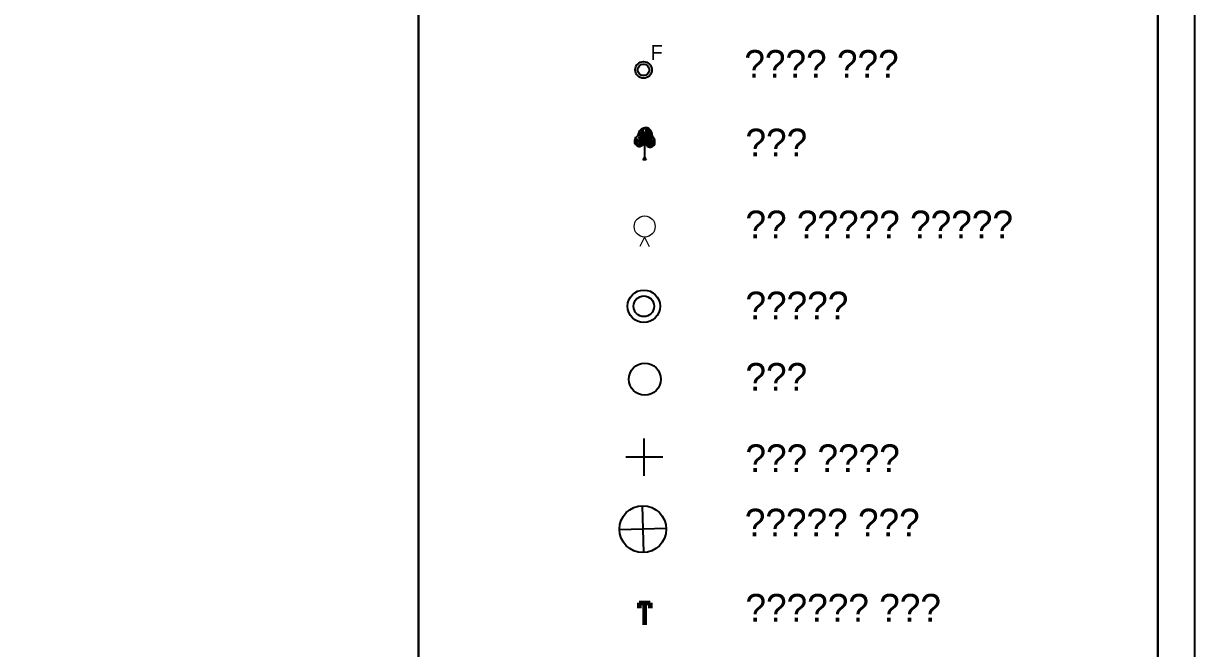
# Model space of a CAD drawing. Header units: millimetres. Extents: x -7 to 1317, y -1062 to 683.
# Drawn here: x 855.7 to 1064, y 354.3 to 465.4 of the extents above; entities that cross this region are included whole.
import ezdxf

# ---------------------------------------------------------------- set-up
doc = ezdxf.new("R2010")
doc.units = ezdxf.units.MM
for name, color, linetype in [('Image', 7, 'Continuous'), ('Legend', 250, 'Continuous'), ('Sym_F', 250, 'Continuous'), ('Sym_Shivchinh', 250, 'Continuous'), ('Sym_STONE', 250, 'Continuous'), ('Sym_Traverse_Stone', 5, 'Continuous'), ('Sym_Tree', 92, 'Continuous')]:
    doc.layers.add(name, color=color, linetype=linetype)
doc.styles.get("Standard").update_dxf_attribs({"font": 'Sakal Marathi_N_Ship.TTF'})
picture_1 = doc.add_image_def('image1.jpg', size_in_pixel=(14583, 10631))

# ---------------------------------------------------------------- blocks, each defined once
blk = doc.blocks.new('F')
at = {"layer": 'Sym_F'}
h = blk.add_hatch(color=256, dxfattribs=at)
h.paths.add_polyline_path([(-1, 0, 1), (1, 0, 1)])
h.paths.add_polyline_path([(0.69, 0, -1), (-0.69, 0, -1)], flags=16)
for radius in [1, 0.688]:
    blk.add_circle((0, 0), radius, dxfattribs=at)
at = {"layer": 'Sym_F', "linetype": 'Continuous'}
blk.add_text('F', height=1.8, dxfattribs=at).set_placement((0.85, 1.21, 1058.35))
blk = doc.blocks.new('Tree')
at = {"layer": 'Sym_Tree'}
for p, q in [((0.1, 3), (0, 2.99)), ((-0.16, 0), (0.13, 0))]:
    blk.add_line(p, q, dxfattribs=at)
at = {"layer": 'Sym_Tree', "color": 82, "const_width": 0.8}
for points in [[(-0.14, 1.47), (-0.1, 2.62)], [(-0.1, 1.46), (-0.06, 2.62)], [(0.05, 1.63), (0.1, 2.79)], [(0.2, 1.44), (0.24, 2.6)], [(-0.43, 1.74), (-0.28, 1.52)], [(-0.2, 1.68), (-0.05, 1.47)], [(0.6, 1.63), (0.38, 1.49)], [(0.44, 1.73), (0.59, 1.51)]]:
    blk.add_lwpolyline(points, dxfattribs=at)
at = {"layer": 'Sym_Tree', "color": 34}
blk.add_lwpolyline([(0, 0, 0.48, 0.16, 0), (0, 0.29, 0.16, 0.16, 0), (0, 1.48, 0.16, 0.16, 0)], format="xyseb", dxfattribs=at)
at = {"layer": 'Sym_Tree', "color": 82}
blk.add_open_spline([(-0.1, 1.43), (-0.17, 1.36), (-0.27, 1.24), (-0.46, 1.2), (-0.64, 1.21), (-0.79, 1.36), (-0.99, 1.53), (-0.9, 1.8), (-0.9, 2.07), (-0.59, 2.22), (-0.58, 2.58), (-0.35, 2.82), (-0.17, 2.98), (-0.04, 2.99), (0, 2.99)], degree=3, knots=[0, 0, 0, 0, 0.357151, 0.545743, 0.741494, 0.970117, 1.319935, 1.641608, 1.935314, 2.250626, 2.755061, 3.137005, 3.457298, 3.618487, 3.618487, 3.618487, 3.618487], dxfattribs=at)
blk.add_spline([(0.1, 1.43), (0.3, 1.22), (0.44, 1.16), (0.59, 1.16), (0.75, 1.25), (0.95, 1.45), (0.96, 1.7), (0.93, 1.94), (0.77, 2.13), (0.68, 2.52), (0.52, 2.78), (0.33, 2.96), (0.1, 3)], degree=3, dxfattribs=at)
for points in [[(-0.63, 2.17), (-0.63, 2.23), (-0.74, 2.08)], [(-0.74, 2.14), (-0.74, 2.13), (-0.69, 2.19), (-0.63, 2.23)], [(-0.69, 2.19), (-0.63, 2.23), (-0.74, 2.08), (-0.74, 2.13)], [(-0.74, 2.08), (-0.74, 2.13), (-0.71, 2.1), (-0.63, 2.23)], [(-0.71, 2.1), (-0.63, 2.23), (-0.63, 2.17), (-0.58, 2.16)], [(-0.69, 2.19), (-0.63, 2.23), (-0.58, 2.36), (-0.6, 2.36)], [(-0.63, 2.27), (-0.63, 2.27), (-0.69, 2.19), (-0.63, 2.23)], [(-0.49, 2.45), (-0.58, 2.36), (-0.55, 2.17), (-0.63, 2.17)], [(-0.63, 2.17), (-0.63, 2.17), (-0.63, 2.17), (-0.63, 2.23)], [(-0.63, 2.14), (-0.63, 2.17), (-0.62, 2.21), (-0.63, 2.23)], [(-0.62, 2.27), (-0.62, 2.21), (-0.54, 2.47), (-0.54, 2.5)], [(-0.58, 2.36), (-0.6, 2.36), (-0.61, 2.32), (-0.62, 2.3)], [(-0.62, 2.24), (-0.62, 2.21), (-0.58, 2.36), (-0.56, 2.28)], [(-0.61, 2.32), (-0.58, 2.36), (-0.62, 2.27), (-0.62, 2.21)], [(-0.61, 2.32), (-0.62, 2.3), (-0.62, 2.24), (-0.62, 2.21)], [(-0.58, 2.36), (-0.56, 2.28), (-0.61, 2.32), (-0.58, 2.36)], [(-0.57, 2.44), (-0.6, 2.36), (-0.49, 2.59), (-0.5, 2.59)], [(-0.55, 2.54), (-0.57, 2.47), (-0.57, 2.44), (-0.6, 2.36)], [(-0.55, 2.48), (-0.55, 2.5), (-0.6, 2.36), (-0.59, 2.36)], [(-0.57, 2.4), (-0.6, 2.36), (-0.57, 2.47), (-0.54, 2.47)], [(-0.58, 2.39), (-0.57, 2.43), (-0.57, 2.4), (-0.6, 2.36)], [(-0.6, 2.36), (-0.59, 2.36), (-0.57, 2.39), (-0.57, 2.4)], [(-0.45, 2.73), (-0.52, 2.6), (-0.55, 2.48), (-0.58, 2.36)], [(-0.39, 2.55), (-0.5, 2.59), (-0.49, 2.45), (-0.58, 2.36)], [(-0.55, 2.48), (-0.58, 2.36), (-0.42, 2.42), (-0.39, 2.55)], [(-0.56, 2.46), (-0.55, 2.54), (-0.58, 2.39), (-0.57, 2.43)], [(-0.57, 2.47), (-0.54, 2.47), (-0.55, 2.54), (-0.57, 2.47)], [(-0.57, 2.39), (-0.57, 2.4), (-0.57, 2.43), (-0.55, 2.5)], [(-0.55, 2.54), (-0.52, 2.6), (-0.56, 2.46), (-0.55, 2.54)], [(-0.39, 2.55), (-0.46, 2.69), (-0.52, 2.6), (-0.55, 2.5)], [(-0.52, 2.6), (-0.55, 2.5), (-0.49, 2.45), (-0.39, 2.55)], [(-0.55, 2.5), (-0.53, 2.57), (-0.52, 2.6), (-0.53, 2.57)], [(-0.52, 2.6), (-0.53, 2.57), (-0.55, 2.54), (-0.52, 2.6)], [(-0.55, 2.54), (-0.55, 2.54), (-0.55, 2.5), (-0.53, 2.57)], [(-0.54, 2.47), (-0.54, 2.5), (-0.55, 2.48), (-0.55, 2.5)], [(-0.55, 2.17), (-0.32, 2.2), (-0.49, 2.45), (-0.38, 2.29)], [(-0.49, 2.45), (-0.38, 2.29), (-0.32, 2.2), (-0.55, 2.17)], [(-0.29, 2.35), (-0.32, 2.2), (-0.55, 2.17), (-0.32, 2.2)], [(0, 2.99), (-0.31, 2.84), (-0.45, 2.73), (-0.52, 2.6)], [(-0.49, 2.59), (-0.5, 2.59), (-0.38, 2.77), (-0.31, 2.84)], [(-0.49, 2.45), (-0.39, 2.55), (-0.39, 2.55), (-0.5, 2.59)], [(-0.26, 2.44), (-0.1, 2.44), (-0.29, 2.35), (-0.49, 2.45)], [(-0.29, 2.35), (-0.49, 2.45), (-0.29, 2.35), (-0.32, 2.2)], [(-0.42, 2.42), (-0.39, 2.55), (-0.39, 2.55), (-0.46, 2.69)], [(-0.38, 2.77), (-0.31, 2.84), (-0.45, 2.73), (-0.38, 2.77)], [(-0.39, 2.55), (-0.45, 2.66), (-0.41, 2.72), (-0.26, 2.81)], [(-0.45, 2.73), (-0.38, 2.77), (-0.4, 2.72), (-0.42, 2.74)], [(-0.4, 2.72), (-0.42, 2.74), (-0.45, 2.68), (-0.45, 2.66)], [(-0.45, 2.68), (-0.45, 2.66), (-0.43, 2.7), (-0.4, 2.72)], [(-0.41, 2.69), (-0.44, 2.68), (-0.45, 2.66), (-0.41, 2.69)], [(-0.45, 2.66), (-0.41, 2.69), (-0.07, 2.53), (0.05, 2.48)], [(-0.41, 2.69), (-0.41, 2.71), (-0.41, 2.69), (-0.44, 2.68)], [(-0.43, 2.7), (-0.4, 2.72), (0, 2.99), (-0.09, 2.98)], [(-0.43, 2.16), (-0.22, 2.16), (0.02, 2.32), (0.07, 2.48)], [(-0.41, 2.65), (-0.25, 2.61), (-0.26, 2.81), (0.06, 2.94)], [(-0.41, 2.72), (-0.26, 2.81), (-0.25, 2.61), (-0.41, 2.69)], [(-0.3, 2.8), (-0.26, 2.81), (-0.41, 2.69), (-0.41, 2.71)], [(-0.25, 2.61), (-0.41, 2.69), (-0.41, 2.65), (-0.25, 2.61)], [(-0.28, 2.82), (-0.37, 2.77), (-0.4, 2.72), (-0.28, 2.82)], [(-0.27, 2.82), (-0.37, 2.77), (-0.39, 2.71), (-0.37, 2.69)], [(-0.39, 2.71), (-0.37, 2.69), (-0.3, 2.8), (-0.26, 2.81)], [(-0.26, 2.81), (0.06, 2.94), (-0.27, 2.82), (-0.37, 2.77)], [(-0.31, 2.84), (-0.18, 2.9), (-0.28, 2.82), (-0.37, 2.77)], [(-0.18, 2.9), (-0.17, 2.95), (-0.25, 2.9), (-0.31, 2.84)], [(-0.25, 2.9), (-0.31, 2.84), (-0.18, 2.9), (-0.24, 2.9)], [(-0.18, 2.9), (-0.24, 2.9), (-0.31, 2.84), (-0.18, 2.9)], [(-0.26, 2.44), (-0.29, 2.35), (-0.29, 2.35), (-0.26, 2.44)], [(0.2, 2.99), (-0.06, 2.82), (-0.26, 2.82), (0, 2.99)], [(-0.26, 2.82), (0, 2.99), (0.09, 2.99), (0.04, 2.93)], [(-0.07, 2.53), (0.05, 2.48), (-0.26, 2.44), (-0.1, 2.44)], [(0, 2.99), (-0.09, 2.98), (-0.17, 2.95), (-0.25, 2.9)], [(-0.17, 2.95), (-0.25, 2.9), (-0.12, 2.96), (-0.09, 2.98)], [(-0.1, 2.97), (-0.12, 2.96), (-0.25, 2.9), (-0.18, 2.9)], [(-0.1, 2.97), (-0.18, 2.9), (-0.18, 2.93), (-0.25, 2.9)], [(-0.18, 2.93), (-0.25, 2.9), (-0.18, 2.9), (-0.17, 2.95)], [(0.28, 2.6), (-0.05, 2.61), (-0.19, 2.55), (-0.24, 2.66)], [(-0.09, 2.35), (-0.06, 2.44), (0.27, 1.83), (-0.21, 1.81)], [(-0.2, 2.72), (-0.08, 2.82), (0.2, 2.99), (0.28, 2.6)], [(-0.06, 2.79), (-0.06, 2.82), (-0.2, 2.72), (-0.08, 2.82)], [(-0.12, 2.96), (-0.09, 2.98), (-0.18, 2.95), (-0.09, 2.98)], [(-0.18, 2.95), (-0.09, 2.98), (-0.1, 2.97), (-0.12, 2.96)], [(-0.13, 2.95), (-0.13, 2.95), (-0.1, 2.97), (-0.18, 2.9)], [(-0.13, 2.96), (-0.13, 2.96), (-0.18, 2.95), (-0.18, 2.9)], [(-0.18, 2.95), (-0.18, 2.9), (-0.13, 2.96), (-0.14, 2.95)], [(-0.13, 2.96), (-0.14, 2.95), (-0.13, 2.95)], [(0.28, 2.6), (-0.05, 2.61), (-0.06, 2.44), (-0.09, 2.35)], [(0, 2.99), (0.1, 3), (0.2, 2.99), (-0.06, 2.82)], [(0.2, 2.99), (0.28, 2.6), (-0.05, 2.61), (-0.06, 2.81)], [(0.37, 2.93), (0.29, 2.97), (-0.06, 2.81), (-0.06, 2.8)], [(-0.06, 2.81), (-0.06, 2.8), (-0.06, 2.82)], [(-0.06, 2.82), (-0.06, 2.82), (-0.06, 2.79), (-0.06, 2.82)], [(-0.05, 2.61), (-0.06, 2.81), (0.28, 2.6), (-0.05, 2.61)], [(0.22, 2.32), (0.27, 2.48), (0.28, 2.6), (-0.05, 2.61)], [(0.09, 2.99), (0.04, 2.93), (-0.03, 2.91), (0.02, 2.96)], [(-0.03, 2.91), (-0.02, 2.94), (0.02, 2.96), (0, 2.99)], [(-0.03, 2.91), (0.02, 2.96), (0.04, 2.93), (-0.03, 2.91)], [(0.04, 2.93), (-0.03, 2.91), (-0.02, 2.94), (0.02, 2.96)], [(0.41, 2.32), (0.39, 2.41), (-0.01, 1.85), (0.46, 1.77)], [(0.02, 2.96), (0, 2.99), (0.09, 2.99), (0.02, 2.96)], [(0.09, 2.99), (0.02, 2.96), (0.1, 3), (0.2, 2.99)], [(0.1, 2.32), (0.07, 2.49), (0.08, 2.61), (0.41, 2.58)], [(0.52, 2.11), (0.31, 2.14), (0.1, 2.32), (0.07, 2.49)], [(0.57, 2.67), (0.46, 2.79), (0.2, 2.99), (0.08, 2.61)], [(0.2, 2.99), (0.08, 2.61), (0.41, 2.58), (0.45, 2.78)], [(0.41, 2.58), (0.45, 2.78), (0.08, 2.61), (0.41, 2.58)], [(0.08, 2.61), (0.41, 2.58), (0.39, 2.41), (0.41, 2.32)], [(0.08, 2.61), (0.41, 2.58), (0.54, 2.5), (0.6, 2.6)], [(0.12, 2.95), (0.09, 2.97), (0.17, 2.93), (0.09, 2.97)], [(0.17, 2.93), (0.09, 2.97), (0.1, 2.96), (0.12, 2.95)], [(0.6, 2.6), (0.57, 2.64), (0.21, 2.53), (0.09, 2.49)], [(0.21, 2.53), (0.09, 2.49), (0.39, 2.41), (0.23, 2.43)], [(0.1, 3), (0.2, 2.99), (0.32, 2.95), (0.29, 2.97)], [(0.12, 2.95), (0.14, 2.94), (0.13, 2.94)], [(0.56, 2.6), (0.41, 2.58), (0.45, 2.78), (0.14, 2.95)], [(0.45, 2.78), (0.14, 2.95), (0.45, 2.78), (0.54, 2.73)], [(0.2, 2.99), (0.5, 2.8), (0.62, 2.67), (0.67, 2.54)], [(0.6, 2.65), (0.57, 2.67), (0.2, 2.99), (0.29, 2.97)], [(0.2, 2.99), (0.29, 2.97), (0.37, 2.93), (0.44, 2.87)], [(0.39, 2.41), (0.23, 2.43), (0.41, 2.32), (0.62, 2.39)], [(0.37, 2.93), (0.44, 2.87), (0.32, 2.95), (0.29, 2.97)], [(0.3, 2.96), (0.32, 2.95), (0.44, 2.87), (0.38, 2.88)], [(0.33, 2.94), (0.33, 2.94), (0.3, 2.96), (0.38, 2.88)], [(0.3, 2.96), (0.38, 2.88), (0.37, 2.91), (0.44, 2.87)], [(0.44, 2.87), (0.38, 2.88), (0.33, 2.94), (0.33, 2.95)], [(0.33, 2.94), (0.33, 2.95), (0.37, 2.93), (0.38, 2.88)], [(0.37, 2.93), (0.38, 2.88), (0.33, 2.95), (0.34, 2.94)], [(0.37, 2.91), (0.44, 2.87), (0.38, 2.88), (0.37, 2.93)], [(0.38, 2.88), (0.37, 2.93), (0.44, 2.87), (0.5, 2.8)], [(0.44, 2.87), (0.5, 2.8), (0.38, 2.88), (0.43, 2.87)], [(0.38, 2.88), (0.43, 2.87), (0.5, 2.8), (0.38, 2.88)], [(0.5, 2.8), (0.38, 2.88), (0.46, 2.79), (0.54, 2.73)], [(0.39, 2.41), (0.41, 2.32), (0.41, 2.32), (0.39, 2.41)], [(0.58, 2.67), (0.45, 2.78), (0.41, 2.58), (0.57, 2.64)], [(0.41, 2.58), (0.57, 2.64), (0.56, 2.6), (0.41, 2.58)], [(0.41, 2.32), (0.62, 2.39), (0.41, 2.32), (0.42, 2.16)], [(0.41, 2.32), (0.42, 2.16), (0.65, 2.11), (0.42, 2.16)], [(0.65, 2.11), (0.42, 2.16), (0.62, 2.39), (0.49, 2.25)], [(0.62, 2.39), (0.49, 2.25), (0.42, 2.16), (0.65, 2.11)], [(0.54, 2.5), (0.6, 2.6), (0.58, 2.67), (0.45, 2.78)], [(0.45, 2.78), (0.54, 2.73), (0.55, 2.66), (0.53, 2.65)], [(0.55, 2.66), (0.53, 2.65), (0.47, 2.76), (0.45, 2.78)], [(0.47, 2.76), (0.45, 2.78), (0.57, 2.64), (0.58, 2.66)], [(0.46, 2.79), (0.54, 2.73), (0.57, 2.67), (0.46, 2.79)], [(0.47, 2.54), (0.48, 2.5), (0.49, 2.47), (0.47, 2.54)], [(0.64, 2.53), (0.65, 2.53), (0.55, 2.72), (0.5, 2.8)], [(0.55, 2.72), (0.5, 2.8), (0.62, 2.67), (0.55, 2.72)], [(0.55, 2.37), (0.54, 2.5), (0.54, 2.5), (0.62, 2.64)], [(0.54, 2.5), (0.62, 2.64), (0.67, 2.54), (0.68, 2.43)], [(0.67, 2.54), (0.68, 2.43), (0.62, 2.39), (0.54, 2.5)], [(0.62, 2.39), (0.54, 2.5), (0.54, 2.5), (0.65, 2.53)], [(0.54, 2.5), (0.65, 2.53), (0.62, 2.39), (0.7, 2.29)], [(0.69, 2.41), (0.7, 2.29), (0.55, 2.37), (0.54, 2.5)], [(0.62, 2.67), (0.55, 2.72), (0.57, 2.67), (0.59, 2.69)], [(0.57, 2.67), (0.59, 2.69), (0.61, 2.62), (0.6, 2.6)], [(0.61, 2.62), (0.6, 2.6), (0.6, 2.65), (0.57, 2.67)], [(0.57, 2.64), (0.58, 2.66), (0.57, 2.64), (0.6, 2.62)], [(0.57, 2.64), (0.6, 2.62), (0.6, 2.6), (0.57, 2.64)], [(0.62, 2.67), (0.67, 2.54), (0.69, 2.41), (0.7, 2.29)], [(0.62, 2.39), (0.7, 2.29), (0.65, 2.11), (0.72, 2.09)], [(0.7, 2.37), (0.72, 2.29), (0.64, 2.53), (0.65, 2.53)], [(0.68, 2.43), (0.68, 2.5), (0.67, 2.54), (0.68, 2.5)], [(0.69, 2.47), (0.67, 2.54), (0.69, 2.4), (0.69, 2.47)], [(0.73, 2.19), (0.72, 2.14), (0.68, 2.41), (0.67, 2.43)], [(0.68, 2.41), (0.67, 2.43), (0.69, 2.41), (0.68, 2.43)], [(0.73, 2.17), (0.72, 2.14), (0.7, 2.29), (0.67, 2.21)], [(0.7, 2.29), (0.67, 2.21), (0.72, 2.25), (0.7, 2.29)], [(0.69, 2.47), (0.69, 2.47), (0.68, 2.43), (0.68, 2.5)], [(0.7, 2.4), (0.68, 2.41), (0.69, 2.47), (0.7, 2.4)], [(0.69, 2.41), (0.68, 2.43), (0.72, 2.29), (0.7, 2.29)], [(0.7, 2.32), (0.7, 2.33), (0.69, 2.36), (0.68, 2.43)], [(0.7, 2.33), (0.72, 2.29), (0.7, 2.4), (0.68, 2.41)], [(0.69, 2.4), (0.69, 2.47), (0.7, 2.32), (0.69, 2.36)], [(0.69, 2.47), (0.7, 2.4), (0.7, 2.37), (0.72, 2.29)], [(0.7, 2.32), (0.69, 2.36), (0.7, 2.33), (0.72, 2.29)], [(0.72, 2.29), (0.7, 2.29), (0.7, 2.32), (0.7, 2.33)], [(0.79, 2.11), (0.73, 2.15), (0.7, 2.29), (0.72, 2.29)], [(0.7, 2.29), (0.72, 2.29), (0.72, 2.25), (0.73, 2.22)], [(0.72, 2.25), (0.7, 2.29), (0.73, 2.19), (0.72, 2.14)], [(0.72, 2.25), (0.73, 2.22), (0.73, 2.17), (0.72, 2.14)], [(-0.83, 1.97), (-0.9, 1.88), (-0.95, 1.62), (-0.58, 1.59)], [(-0.92, 1.7), (-0.95, 1.62), (-0.9, 1.88), (-0.93, 1.7)], [(-0.92, 1.7), (-0.92, 1.7), (-0.92, 1.7), (-0.95, 1.62)], [(-0.95, 1.62), (-0.58, 1.59), (-0.59, 1.22), (-0.67, 1.26)], [(-0.89, 1.45), (-0.93, 1.53), (-0.95, 1.62), (-0.66, 1.29)], [(-0.95, 1.62), (-0.66, 1.29), (-0.67, 1.27), (-0.76, 1.35)], [(-0.73, 1.36), (-0.76, 1.35), (-0.95, 1.62), (-0.73, 1.36)], [(-0.95, 1.62), (-0.73, 1.36), (-0.73, 1.36), (-0.93, 1.53)], [(-0.87, 1.44), (-0.93, 1.53), (-0.93, 1.53), (-0.95, 1.62)], [(-0.93, 1.53), (-0.95, 1.62), (-0.93, 1.54), (-0.91, 1.51)], [(-0.93, 1.54), (-0.91, 1.51), (-0.9, 1.88), (-0.87, 1.85)], [(-0.9, 1.88), (-0.93, 1.7), (-0.87, 1.85), (-0.87, 1.86)], [(-0.59, 1.22), (-0.67, 1.26), (-0.89, 1.45), (-0.93, 1.53)], [(-0.73, 1.36), (-0.93, 1.53), (-0.87, 1.44), (-0.93, 1.53)], [(-0.9, 1.88), (-0.87, 1.85), (-0.92, 1.7)], [(-0.85, 2.05), (-0.88, 1.99), (-0.89, 1.93), (-0.9, 1.88)], [(-0.77, 2.05), (-0.76, 1.78), (-0.9, 1.89), (-0.76, 1.78)], [(-0.89, 1.93), (-0.9, 1.88), (-0.82, 1.85), (-0.74, 2.01)], [(-0.9, 1.89), (-0.76, 1.78), (-0.69, 1.97), (-0.74, 2.01)], [(-0.85, 1.96), (-0.85, 1.96), (-0.83, 1.97), (-0.9, 1.88)], [(-0.85, 1.96), (-0.89, 1.94), (-0.86, 1.95), (-0.87, 2)], [(-0.86, 1.95), (-0.87, 2), (-0.88, 1.94), (-0.89, 1.94)], [(-0.88, 1.94), (-0.89, 1.94), (-0.89, 1.93), (-0.85, 1.97)], [(-0.89, 1.93), (-0.85, 1.97), (-0.85, 1.97)], [(-0.88, 1.91), (-0.88, 1.91), (-0.85, 1.96), (-0.89, 1.94)], [(-0.74, 2.08), (-0.77, 2.08), (-0.85, 2.05), (-0.88, 1.99)], [(-0.78, 2.04), (-0.82, 2.04), (-0.87, 2), (-0.88, 1.91)], [(-0.87, 2), (-0.88, 1.91), (-0.84, 1.97), (-0.83, 2.02)], [(-0.84, 1.94), (-0.84, 1.97), (-0.88, 1.91)], [(-0.83, 2.02), (-0.82, 2.04), (-0.87, 2), (-0.85, 2.05)], [(-0.87, 2), (-0.85, 2.05), (-0.84, 1.94), (-0.84, 1.97)], [(-0.86, 1.89), (-0.69, 1.93), (-0.85, 1.91), (-0.87, 1.85)], [(-0.85, 1.91), (-0.87, 1.85), (-0.85, 1.77), (-0.82, 1.83)], [(-0.85, 1.84), (-0.84, 1.87), (-0.87, 1.44), (-0.81, 1.4)], [(-0.87, 1.85), (-0.87, 1.86), (-0.58, 1.59), (-0.65, 1.65)], [(-0.87, 1.44), (-0.81, 1.4), (-0.67, 1.26), (-0.76, 1.34)], [(-0.82, 1.83), (-0.81, 1.8), (-0.86, 1.89), (-0.69, 1.93)], [(-0.8, 2.04), (-0.55, 2.12), (-0.85, 2.05), (-0.82, 2.08)], [(-0.85, 2.05), (-0.82, 2.08), (-0.8, 2.1), (-0.77, 2.12)], [(-0.85, 1.97), (-0.85, 1.97), (-0.85, 1.96)], [(-0.85, 1.77), (-0.82, 1.83), (-0.85, 1.84), (-0.84, 1.87)], [(-0.78, 2.02), (-0.84, 1.97), (-0.75, 2.03), (-0.77, 2.05)], [(-0.84, 1.97), (-0.83, 2.02), (-0.78, 2.04)], [(-0.82, 1.85), (-0.74, 2.01), (-0.78, 2.02), (-0.84, 1.97)], [(-0.78, 2.04), (-0.78, 2.04), (-0.83, 2.02), (-0.82, 2.04)], [(-0.77, 2.12), (-0.8, 2.1), (-0.82, 2.08), (-0.78, 2.09)], [(-0.82, 2.08), (-0.78, 2.09), (-0.77, 2.08), (-0.74, 2.08)], [(-0.76, 2.04), (-0.73, 2.06), (-0.78, 2.04), (-0.82, 2.04)], [(-0.76, 1.78), (-0.76, 1.78), (-0.79, 1.69), (-0.82, 1.85)], [(-0.79, 1.69), (-0.82, 1.85), (-0.65, 1.65), (-0.77, 1.77)], [(-0.75, 1.77), (-0.81, 1.8), (-0.82, 1.83), (-0.81, 1.8)], [(-0.77, 1.77), (-0.73, 1.75), (-0.75, 1.77), (-0.81, 1.8)], [(-0.73, 1.32), (-0.71, 1.39), (-0.81, 1.4), (-0.73, 1.36)], [(-0.81, 1.4), (-0.73, 1.36), (-0.66, 1.29), (-0.7, 1.32)], [(-0.8, 2.1), (-0.77, 2.12), (-0.74, 2.14), (-0.73, 2.09)], [(-0.74, 2.14), (-0.73, 2.09), (-0.77, 2.08), (-0.8, 2.1)], [(-0.75, 2.03), (-0.77, 2.05), (-0.8, 2.04), (-0.55, 2.12)], [(-0.77, 2.08), (-0.8, 2.1), (-0.77, 2.12), (-0.77, 2.1)], [(-0.8, 2.1), (-0.77, 2.1), (-0.77, 2.12), (-0.8, 2.1)], [(-0.77, 2.1), (-0.77, 2.1), (-0.8, 2.1), (-0.77, 2.1)], [(-0.76, 1.35), (-0.73, 1.36), (-0.79, 1.37), (-0.77, 1.35)], [(-0.79, 1.37), (-0.77, 1.35), (-0.77, 1.35), (-0.67, 1.27)], [(-0.76, 2.11), (-0.78, 2.09), (-0.69, 2.19)], [(-0.73, 2.09), (-0.77, 2.1), (-0.76, 2.11), (-0.78, 2.09)], [(-0.77, 2.12), (-0.77, 2.1), (-0.77, 2.12), (-0.76, 2.11)], [(-0.77, 2.12), (-0.76, 2.11), (-0.77, 2.1)], [(-0.77, 2.08), (-0.74, 2.08), (-0.73, 2.09), (-0.77, 2.1)], [(-0.74, 2.08), (-0.74, 2.08), (-0.74, 2.08), (-0.77, 2.08)], [(-0.69, 1.97), (-0.73, 2.06), (-0.77, 2.05), (-0.76, 1.78)], [(-0.73, 2.06), (-0.73, 2.01), (-0.77, 2.05), (-0.73, 2.06)], [(-0.77, 2.05), (-0.73, 2.06), (-0.73, 2.02), (-0.77, 2.03)], [(-0.73, 2.02), (-0.77, 2.03), (-0.73, 2.02), (-0.73, 2.06)], [(-0.62, 1.85), (-0.72, 1.75), (-0.77, 1.77), (-0.73, 1.75)], [(-0.65, 1.65), (-0.77, 1.77), (-0.76, 1.78), (-0.65, 1.71)], [(-0.77, 1.35), (-0.67, 1.27), (-0.73, 1.32), (-0.71, 1.39)], [(-0.67, 1.27), (-0.76, 1.34), (-0.77, 1.35), (-0.73, 1.36)], [(-0.77, 1.35), (-0.73, 1.36), (-0.59, 1.22), (-0.49, 1.21)], [(-0.47, 2.16), (-0.52, 1.63), (-0.76, 1.78), (-0.63, 2.04)], [(-0.52, 1.63), (-0.76, 1.78), (-0.74, 2.08), (-0.63, 2.11)], [(-0.73, 2.02), (-0.73, 2.06), (-0.76, 2.04), (-0.73, 2.06)], [(-0.76, 1.78), (-0.63, 2.04), (-0.65, 1.68), (-0.65, 1.53)], [(-0.7, 1.93), (-0.76, 1.78), (-0.74, 2.01), (-0.69, 1.97)], [(-0.69, 1.97), (-0.66, 1.92), (-0.76, 1.78), (-0.69, 1.93)], [(-0.7, 1.93), (-0.74, 1.95), (-0.7, 1.93), (-0.76, 1.96)], [(-0.7, 1.93), (-0.76, 1.96), (-0.7, 1.93), (-0.76, 1.78)], [(-0.76, 1.78), (-0.69, 1.93), (-0.7, 1.93), (-0.74, 1.95)], [(-0.76, 1.78), (-0.76, 1.78), (-0.62, 1.85), (-0.72, 1.75)], [(-0.58, 1.59), (-0.65, 1.65), (-0.53, 1.84), (-0.76, 1.78)], [(-0.53, 1.84), (-0.76, 1.78), (-0.76, 1.78)], [(-0.76, 1.78), (-0.65, 1.71), (-0.76, 1.78), (-0.69, 1.79)], [(-0.76, 1.78), (-0.69, 1.79), (-0.76, 1.78)], [(-0.52, 1.63), (-0.65, 1.68), (-0.52, 1.63), (-0.76, 1.78)], [(-0.67, 1.27), (-0.76, 1.35), (-0.73, 1.36), (-0.76, 1.35)], [(-0.73, 1.36), (-0.76, 1.35), (-0.73, 1.36), (-0.76, 1.35)], [(-0.67, 1.26), (-0.76, 1.34), (-0.76, 1.35), (-0.73, 1.36)], [(-0.68, 1.31), (-0.68, 1.3), (-0.67, 1.27), (-0.76, 1.34)], [(-0.69, 2.19), (-0.69, 2.19), (-0.74, 2.14), (-0.74, 2.13)], [(-0.74, 2.08), (-0.63, 2.11), (-0.55, 2.17), (-0.63, 2.11)], [(-0.74, 2.08), (-0.74, 2.08), (-0.74, 2.08)], [(-0.74, 2.08), (-0.74, 2.08), (-0.74, 2.08)], [(-0.74, 2.01), (-0.71, 2.03), (-0.73, 2.06), (-0.73, 2.01)], [(-0.74, 2.01), (-0.69, 1.97), (-0.74, 2.01), (-0.71, 2.03)], [(-0.69, 1.97), (-0.74, 2.01), (-0.69, 1.97), (-0.74, 1.95)], [(-0.69, 1.97), (-0.74, 1.95), (-0.69, 1.97), (-0.66, 1.92)], [(-0.64, 2.09), (-0.63, 2.04), (-0.69, 1.97), (-0.73, 2.06)], [(-0.63, 2.14), (-0.63, 2.17), (-0.71, 2.1), (-0.63, 2.14)], [(-0.71, 2.1), (-0.63, 2.14), (-0.63, 2.17), (-0.7, 2.11)], [(-0.63, 2.17), (-0.7, 2.11), (-0.63, 2.14), (-0.63, 2.17)], [(-0.66, 1.29), (-0.7, 1.32), (-0.67, 1.27), (-0.64, 1.3)], [(-0.63, 2.04), (-0.64, 2.09), (-0.68, 1.95), (-0.69, 1.97)], [(-0.68, 1.95), (-0.69, 1.97), (-0.62, 1.97), (-0.64, 1.94)], [(-0.67, 1.27), (-0.64, 1.3), (-0.68, 1.31), (-0.68, 1.3)], [(-0.66, 1.92), (-0.64, 1.94), (-0.63, 2.04), (-0.64, 2.09)], [(-0.64, 1.88), (-0.6, 1.86), (-0.66, 1.92), (-0.64, 1.94)], [(-0.24, 1.29), (-0.1, 1.43), (-0.52, 1.63), (-0.66, 1.31)], [(-0.52, 1.63), (-0.66, 1.31), (-0.31, 1.38), (-0.51, 1.22)], [(-0.65, 1.68), (-0.65, 1.53), (-0.65, 1.53), (-0.53, 1.53)], [(-0.65, 1.53), (-0.53, 1.53), (-0.52, 1.63), (-0.65, 1.68)], [(-0.62, 1.97), (-0.63, 2.04), (-0.63, 2.04), (-0.64, 2.09)], [(-0.63, 2.04), (-0.64, 2.09), (-0.64, 2.09), (-0.59, 2.09)], [(-0.64, 2.09), (-0.59, 2.09), (-0.64, 2.09), (-0.63, 2.04)], [(-0.62, 1.97), (-0.64, 1.94), (-0.52, 1.63), (-0.59, 1.62)], [(-0.62, 1.85), (-0.64, 1.88), (-0.64, 1.94), (-0.6, 1.86)], [(-0.64, 1.94), (-0.6, 1.86), (-0.64, 1.94), (-0.6, 1.86)], [(-0.64, 1.94), (-0.6, 1.86), (-0.58, 1.94), (-0.64, 1.94)], [(-0.58, 1.94), (-0.64, 1.94), (-0.64, 1.88), (-0.6, 1.86)], [(-0.52, 1.63), (-0.59, 1.62), (-0.62, 1.85), (-0.64, 1.88)], [(-0.55, 2.17), (-0.63, 2.17), (-0.43, 2.16), (-0.22, 2.16)], [(-0.55, 2.17), (-0.63, 2.11), (-0.63, 2.04), (-0.63, 2.11)], [(-0.63, 2.04), (-0.63, 2.11), (-0.63, 2.17)], [(-0.63, 2.17), (-0.63, 2.17), (-0.63, 2.17)], [(-0.63, 2.17), (-0.58, 2.16), (-0.63, 2.14), (-0.63, 2.17)], [(-0.47, 2.16), (-0.55, 2.17), (-0.62, 1.97), (-0.63, 2.04)], [(-0.59, 1.22), (-0.49, 1.21), (-0.41, 1.22), (-0.32, 1.24)], [(-0.46, 1.21), (-0.49, 1.21), (-0.59, 1.22), (-0.5, 1.21)], [(-0.32, 2.2), (-0.55, 2.17), (-0.43, 2.16)], [(-0.47, 2.16), (-0.35, 2.09), (-0.47, 2.16), (-0.55, 2.17)], [(-0.31, 1.38), (-0.51, 1.22), (-0.25, 1.3), (-0.31, 1.38)], [(-0.51, 1.22), (-0.46, 1.22), (-0.32, 1.24), (-0.29, 1.27)], [(-0.32, 1.24), (-0.37, 1.24), (-0.49, 1.22), (-0.51, 1.25)], [(-0.49, 1.22), (-0.51, 1.25), (-0.51, 1.22), (-0.46, 1.22)], [(-0.4, 1.22), (-0.4, 1.22), (-0.5, 1.21), (-0.51, 1.22)], [(-0.5, 1.21), (-0.51, 1.22), (-0.45, 1.21), (-0.41, 1.22)], [(-0.25, 1.3), (-0.31, 1.38), (-0.29, 1.27), (-0.49, 1.21)], [(-0.29, 1.27), (-0.49, 1.21), (-0.32, 1.24), (-0.37, 1.24)], [(-0.29, 1.27), (-0.41, 1.22), (-0.45, 1.22), (-0.49, 1.21)], [(-0.45, 1.22), (-0.49, 1.21), (-0.32, 1.24), (-0.29, 1.27)], [(-0.4, 1.21), (-0.45, 1.21), (-0.46, 1.21), (-0.49, 1.21)], [(-0.35, 2.09), (-0.33, 2.16), (-0.47, 2.16), (-0.35, 2.09)], [(-0.45, 1.21), (-0.41, 1.22), (-0.4, 1.21), (-0.45, 1.21)], [(-0.43, 2.16), (-0.43, 2.16), (-0.35, 2.09), (-0.33, 2.16)], [(-0.41, 1.22), (-0.32, 1.24), (-0.24, 1.29), (-0.1, 1.43)], [(-0.32, 1.24), (-0.29, 1.27), (-0.29, 1.27), (-0.41, 1.22)], [(-0.4, 1.22), (-0.32, 1.25), (-0.28, 1.26), (-0.29, 1.27)], [(-0.32, 1.25), (-0.3, 1.26), (-0.4, 1.22), (-0.39, 1.24)], [(-0.32, 1.24), (-0.32, 1.24), (-0.4, 1.22), (-0.32, 1.25)], [(0.27, 1.83), (-0.21, 1.81), (-0.27, 2.16), (-0.32, 1.63)], [(-0.32, 1.24), (-0.29, 1.27), (-0.24, 1.29), (-0.28, 1.26)], [(-0.24, 1.29), (-0.29, 1.27), (-0.32, 1.24)], [(-0.28, 1.26), (-0.29, 1.26), (-0.32, 1.25), (-0.3, 1.26)], [(-0.32, 1.24), (-0.32, 1.24), (-0.32, 1.24)], [(-0.24, 1.29), (-0.28, 1.26), (-0.24, 1.29), (-0.29, 1.27)], [(-0.28, 1.26), (-0.29, 1.27), (-0.28, 1.26), (-0.29, 1.26)], [(-0.01, 1.85), (0.46, 1.77), (0.56, 2.11), (0.55, 1.58)], [(0.22, 1.27), (0.1, 1.43), (0.55, 1.58), (0.64, 1.24)], [(0.11, 1.43), (0.1, 1.45), (0.19, 1.39), (0.19, 1.41)], [(0.38, 1.18), (0.3, 1.22), (0.22, 1.27), (0.1, 1.43)], [(0.1, 1.22), (0.1, 1.22), (0.1, 1.22)], [(0.11, 1.43), (0.11, 1.43), (0.19, 1.39), (0.11, 1.43)], [(0.32, 2.11), (0.32, 2.11), (0.23, 2.05), (0.22, 2.12)], [(0.3, 1.22), (0.27, 1.24), (0.23, 1.27), (0.27, 1.24)], [(0.23, 1.27), (0.27, 1.24), (0.23, 1.27), (0.27, 1.24)], [(0.23, 1.27), (0.27, 1.24), (0.3, 1.22)], [(0.31, 1.35), (0.48, 1.17), (0.24, 1.28), (0.31, 1.35)], [(0.24, 1.28), (0.31, 1.35), (0.27, 1.24), (0.47, 1.16)], [(0.27, 1.24), (0.47, 1.16), (0.3, 1.22), (0.34, 1.2)], [(0.48, 1.17), (0.44, 1.17), (0.3, 1.22), (0.27, 1.24)], [(0.3, 1.22), (0.27, 1.24), (0.27, 1.24), (0.38, 1.18)], [(0.27, 1.24), (0.38, 1.18), (0.43, 1.17), (0.47, 1.16)], [(0.43, 1.17), (0.47, 1.16), (0.3, 1.22), (0.27, 1.24)], [(0.27, 1.24), (0.27, 1.24), (0.29, 1.22), (0.28, 1.23)], [(0.57, 1.15), (0.47, 1.16), (0.38, 1.18), (0.3, 1.22)], [(0.3, 1.22), (0.34, 1.2), (0.46, 1.17), (0.49, 1.2)], [(0.65, 2.11), (0.72, 2.09), (0.52, 2.11), (0.31, 2.14)], [(0.55, 1.58), (0.64, 1.24), (0.31, 1.35), (0.48, 1.17)], [(0.37, 1.18), (0.37, 1.18), (0.47, 1.16), (0.48, 1.17)], [(0.47, 1.16), (0.48, 1.17), (0.42, 1.17), (0.38, 1.18)], [(0.42, 2.16), (0.65, 2.11), (0.52, 2.11)], [(0.43, 2.05), (0.42, 2.12), (0.56, 2.11), (0.43, 2.05)], [(0.44, 1.22), (0.48, 1.24), (0.44, 1.2), (0.42, 1.23)], [(0.44, 1.2), (0.42, 1.23), (0.47, 1.24), (0.46, 1.23)], [(0.56, 2.11), (0.43, 2.05), (0.56, 2.11), (0.65, 2.11)], [(0.56, 1.26), (0.44, 1.2), (0.51, 1.24), (0.5, 1.31)], [(0.6, 1.31), (0.52, 1.28), (0.44, 1.22), (0.48, 1.24)], [(0.58, 1.28), (0.56, 1.26), (0.56, 1.26), (0.44, 1.2)], [(0.44, 1.2), (0.55, 1.25), (0.56, 1.26), (0.52, 1.28)], [(0.44, 1.2), (0.55, 1.26), (0.52, 1.28), (0.55, 1.26)], [(0.47, 1.24), (0.46, 1.23), (0.44, 1.2), (0.55, 1.25)], [(0.46, 1.17), (0.49, 1.2), (0.48, 1.17), (0.44, 1.17)], [(0.44, 1.16), (0.47, 1.16), (0.57, 1.15), (0.47, 1.16)], [(0.67, 1.34), (0.6, 1.31), (0.45, 1.18), (0.55, 1.25)], [(0.45, 1.18), (0.55, 1.25), (0.55, 1.26), (0.52, 1.28)], [(0.76, 1.26), (0.72, 1.28), (0.57, 1.15), (0.47, 1.16)], [(0.51, 1.24), (0.5, 1.31), (0.6, 1.31), (0.52, 1.28)], [(0.52, 1.28), (0.74, 1.43), (0.67, 1.34), (0.74, 1.43)], [(0.55, 1.26), (0.52, 1.28), (0.58, 1.28), (0.56, 1.26)], [(0.52, 1.28), (0.55, 1.26), (0.52, 1.28), (0.55, 1.26)], [(0.68, 1.6), (0.67, 1.46), (0.67, 1.46), (0.54, 1.47)], [(0.67, 1.46), (0.54, 1.47), (0.55, 1.58), (0.68, 1.6)], [(0.56, 2.11), (0.55, 1.58), (0.8, 1.7), (0.71, 1.97)], [(0.55, 1.58), (0.8, 1.7), (0.82, 2), (0.72, 2.03)], [(0.68, 1.9), (0.7, 1.87), (0.55, 1.58), (0.62, 1.56)], [(0.55, 1.58), (0.62, 1.56), (0.68, 1.77), (0.7, 1.81)], [(0.55, 1.58), (0.68, 1.6), (0.55, 1.58), (0.8, 1.7)], [(0.56, 2.11), (0.65, 2.11), (0.68, 1.9), (0.71, 1.97)], [(0.97, 1.51), (0.6, 1.52), (0.57, 1.15), (0.65, 1.18)], [(0.57, 1.15), (0.65, 1.18), (0.89, 1.35), (0.94, 1.43)], [(0.6, 1.52), (0.68, 1.58), (0.58, 1.79), (0.8, 1.7)], [(0.58, 1.79), (0.8, 1.7), (0.8, 1.7)], [(0.9, 1.88), (0.96, 1.78), (0.97, 1.51), (0.6, 1.52)], [(0.92, 1.75), (0.92, 1.76), (0.6, 1.52), (0.68, 1.58)], [(0.83, 1.94), (0.85, 1.96), (0.88, 1.94), (0.64, 2.06)], [(0.88, 1.94), (0.64, 2.06), (0.92, 1.95), (0.9, 1.98)], [(0.7, 1.87), (0.66, 1.79), (0.64, 1.88), (0.7, 1.87)], [(0.64, 1.88), (0.7, 1.87), (0.7, 1.81), (0.66, 1.79)], [(0.89, 1.35), (0.94, 1.43), (0.97, 1.51), (0.64, 1.22)], [(0.97, 1.51), (0.64, 1.22), (0.65, 1.2), (0.75, 1.26)], [(0.82, 2), (0.72, 2.03), (0.65, 2.11), (0.72, 2.03)], [(0.65, 2.11), (0.72, 2.03), (0.71, 1.97), (0.72, 2.03)], [(0.68, 1.77), (0.7, 1.81), (0.7, 1.87), (0.66, 1.79)], [(0.7, 1.87), (0.66, 1.79), (0.7, 1.87), (0.66, 1.79)], [(0.7, 1.81), (0.66, 1.79), (0.72, 1.84), (0.7, 1.87)], [(0.8, 2.01), (0.73, 2.15), (0.72, 2.09), (0.67, 2.1)], [(0.72, 2.09), (0.67, 2.1), (0.72, 2.07), (0.72, 2.09)], [(0.8, 1.7), (0.71, 1.97), (0.68, 1.6), (0.67, 1.46)], [(0.68, 1.9), (0.71, 1.97), (0.71, 1.97), (0.72, 2.02)], [(0.71, 1.97), (0.72, 2.02), (0.72, 2.02), (0.68, 2.02)], [(0.72, 2.02), (0.68, 2.02), (0.72, 2.02), (0.71, 1.97)], [(0.74, 1.88), (0.75, 1.89), (0.68, 1.9), (0.7, 1.87)], [(0.8, 1.7), (0.8, 1.7), (0.68, 1.77), (0.76, 1.66)], [(0.68, 1.77), (0.76, 1.66), (0.81, 1.68), (0.77, 1.67)], [(0.82, 1.6), (0.87, 1.75), (0.68, 1.58), (0.81, 1.68)], [(0.8, 1.7), (0.68, 1.64), (0.8, 1.7), (0.73, 1.71)], [(0.68, 1.58), (0.81, 1.68), (0.8, 1.7), (0.68, 1.64)], [(0.72, 1.84), (0.7, 1.87), (0.71, 1.97), (0.72, 2.02)], [(0.71, 1.97), (0.72, 2.03), (0.72, 2.09)], [(0.71, 1.97), (0.72, 2.02), (0.74, 1.88), (0.75, 1.89)], [(0.72, 2.02), (0.71, 1.97), (0.75, 1.89), (0.81, 1.97)], [(0.72, 2.09), (0.72, 2.09), (0.72, 2.09), (0.73, 2.15)], [(0.72, 2.09), (0.73, 2.15), (0.82, 2)], [(0.72, 2.06), (0.72, 2.09), (0.72, 2.14), (0.73, 2.15)], [(0.72, 2.09), (0.72, 2.09), (0.72, 2.09)], [(0.72, 2.07), (0.72, 2.09), (0.8, 2.01), (0.72, 2.06)], [(0.8, 2.01), (0.72, 2.06), (0.72, 2.09), (0.79, 2.03)], [(0.72, 2.09), (0.79, 2.03), (0.72, 2.06), (0.72, 2.09)], [(0.75, 1.89), (0.81, 1.86), (0.75, 1.89), (0.72, 1.84)], [(0.75, 1.89), (0.72, 1.84), (0.8, 1.7), (0.75, 1.85)], [(0.72, 1.28), (0.75, 1.26), (0.97, 1.51), (0.72, 1.28)], [(0.97, 1.51), (0.72, 1.28), (0.72, 1.28), (0.94, 1.43)], [(0.74, 2.2), (0.74, 2.2), (0.79, 2.11), (0.73, 2.15)], [(0.83, 2.06), (0.83, 2.04), (0.79, 2.11), (0.73, 2.15)], [(0.79, 2.11), (0.73, 2.15), (0.82, 2), (0.83, 2.04)], [(0.82, 2), (0.83, 2.04), (0.8, 2.01), (0.73, 2.15)], [(0.8, 1.7), (0.73, 1.71), (0.8, 1.7)], [(0.75, 1.89), (0.81, 1.97), (0.85, 1.96), (0.8, 1.7)], [(0.81, 1.92), (0.75, 1.89), (0.81, 1.92), (0.79, 1.94)], [(0.96, 1.78), (0.8, 1.7), (0.75, 1.89), (0.81, 1.92)], [(0.75, 1.89), (0.81, 1.92), (0.75, 1.89), (0.81, 1.86)], [(0.76, 1.85), (0.8, 1.7), (0.81, 1.92), (0.75, 1.89)], [(0.8, 1.7), (0.75, 1.85), (0.76, 1.85), (0.81, 1.86)], [(0.87, 1.73), (0.86, 1.71), (0.91, 1.79), (0.75, 1.85)], [(0.91, 1.79), (0.75, 1.85), (0.91, 1.81), (0.92, 1.75)], [(0.76, 1.85), (0.81, 1.86), (0.76, 1.85), (0.83, 1.87)], [(0.76, 1.85), (0.83, 1.87), (0.76, 1.85), (0.8, 1.7)], [(0.81, 1.68), (0.77, 1.67), (0.79, 1.69), (0.86, 1.71)], [(0.84, 2.02), (0.86, 1.99), (0.79, 2.11)], [(0.79, 2.11), (0.79, 2.11), (0.83, 2.06), (0.83, 2.04)], [(0.81, 1.92), (0.79, 1.94), (0.81, 1.97), (0.8, 1.93)], [(0.79, 1.69), (0.86, 1.71), (0.87, 1.73), (0.86, 1.71)], [(0.81, 1.97), (0.8, 1.93), (0.85, 1.96), (0.81, 1.98)], [(0.85, 1.96), (0.8, 1.7), (0.96, 1.78), (0.8, 1.7)], [(0.9, 1.74), (0.89, 1.77), (0.87, 1.34), (0.8, 1.31)], [(0.8, 1.7), (0.8, 1.7), (0.82, 1.6), (0.87, 1.75)], [(0.85, 1.96), (0.81, 1.98), (0.81, 1.93), (0.84, 1.94)], [(0.81, 1.93), (0.84, 1.94), (0.81, 1.93), (0.81, 1.97)], [(0.81, 1.93), (0.81, 1.97), (0.84, 1.95), (0.81, 1.97)], [(0.84, 1.95), (0.81, 1.97), (0.85, 1.94), (0.89, 1.95)], [(0.87, 1.75), (0.81, 1.92), (0.85, 1.93), (0.91, 1.87)], [(0.96, 1.82), (0.96, 1.78), (0.87, 1.75), (0.81, 1.92)], [(0.88, 2), (0.86, 2.03), (0.83, 2.06), (0.82, 2.01)], [(0.83, 2.06), (0.82, 2.01), (0.85, 1.99), (0.88, 2)], [(0.82, 2.01), (0.86, 2), (0.84, 2.02), (0.86, 1.99)], [(0.85, 1.99), (0.82, 2), (0.82, 2.01), (0.86, 2)], [(0.82, 2), (0.82, 2), (0.82, 2)], [(0.82, 2), (0.82, 2), (0.82, 2)], [(0.82, 2), (0.82, 2), (0.82, 2), (0.85, 1.99)], [(0.82, 2), (0.85, 1.99), (0.93, 1.95), (0.95, 1.89)], [(0.9, 1.98), (0.86, 1.99), (0.85, 1.99), (0.82, 2)], [(0.85, 1.93), (0.91, 1.87), (0.83, 1.94), (0.85, 1.96)], [(0.86, 2.03), (0.85, 2), (0.86, 2.03), (0.84, 2.02)], [(0.86, 2.03), (0.84, 2.02), (0.86, 2)], [(0.85, 1.99), (0.88, 2), (0.86, 2.03), (0.85, 2)], [(0.85, 1.94), (0.89, 1.95), (0.94, 1.9), (0.94, 1.81)], [(0.85, 1.94), (0.85, 1.94), (0.9, 1.92), (0.89, 1.95)], [(0.91, 1.87), (0.9, 1.92), (0.85, 1.94)], [(0.92, 1.95), (0.9, 1.98), (0.88, 2), (0.86, 2.03)], [(0.88, 2), (0.86, 2), (0.86, 2.03), (0.88, 2)], [(0.86, 2.03), (0.88, 2), (0.9, 1.98), (0.86, 1.99)], [(0.86, 2), (0.86, 2), (0.88, 2), (0.86, 2)], [(0.91, 1.81), (0.92, 1.75), (0.9, 1.67), (0.87, 1.73)], [(0.9, 1.67), (0.87, 1.73), (0.9, 1.74), (0.89, 1.77)], [(0.87, 1.34), (0.94, 1.43), (0.94, 1.42), (0.97, 1.51)], [(0.9, 1.92), (0.89, 1.95), (0.94, 1.9), (0.93, 1.95)], [(0.94, 1.9), (0.93, 1.95), (0.9, 1.84), (0.91, 1.87)], [(0.94, 1.9), (0.94, 1.81), (0.91, 1.87), (0.9, 1.92)], [(0.91, 1.86), (0.91, 1.86), (0.9, 1.88), (0.96, 1.78)], [(0.9, 1.84), (0.91, 1.87), (0.94, 1.81)], [(0.91, 1.86), (0.95, 1.83), (0.93, 1.85), (0.94, 1.9)], [(0.92, 1.87), (0.92, 1.87), (0.91, 1.86)], [(0.94, 1.81), (0.94, 1.81), (0.91, 1.86), (0.95, 1.83)], [(0.94, 1.84), (0.95, 1.83), (0.95, 1.82), (0.92, 1.87)], [(0.95, 1.82), (0.92, 1.87), (0.92, 1.87)], [(0.94, 1.43), (0.92, 1.41), (0.96, 1.78), (0.92, 1.75)], [(0.96, 1.78), (0.92, 1.75), (0.95, 1.59)], [(0.96, 1.78), (0.97, 1.59), (0.92, 1.75), (0.92, 1.76)], [(0.94, 1.42), (0.97, 1.51), (0.94, 1.43), (0.92, 1.41)], [(0.93, 1.95), (0.95, 1.89), (0.96, 1.82), (0.96, 1.78)], [(0.93, 1.85), (0.94, 1.9), (0.94, 1.84), (0.95, 1.83)], [(0.95, 1.59), (0.97, 1.51), (0.96, 1.78), (0.97, 1.59)], [(0.95, 1.59), (0.95, 1.59), (0.95, 1.59), (0.97, 1.51)]]:
    blk.add_solid(points, dxfattribs=at)
at = {"layer": 'Sym_Tree'}
for points in [[(-0.02, 2.94), (0.02, 2.96), (-0.03, 2.91), (-0.02, 2.94)], [(0.32, 2.95), (0.29, 2.97), (0.37, 2.93), (0.33, 2.95)], [(0.32, 2.95), (0.33, 2.95), (0.37, 2.93), (0.29, 2.97)], [(0.37, 2.93), (0.33, 2.95), (0.32, 2.95), (0.31, 2.95)], [(0.32, 2.95), (0.31, 2.95), (0.32, 2.95), (0.33, 2.95)]]:
    blk.add_solid(points, dxfattribs=at)
blk = doc.blocks.new('Telephone_Pole')
at = {"color": 7, "lineweight": 60}
for p, q in [((-0.67, 2.64), (0.67, 2.64)), ((0, 2.64), (0, 0))]:
    blk.add_line(p, q, dxfattribs=at)
for points in [[(-0.67, 2.64), (-0.67, 1.99)], [(0.67, 2.64), (0.67, 1.98)]]:
    blk.add_lwpolyline(points, dxfattribs=at)
blk = doc.blocks.new('EkmotechiVahivat')
at = {"color": 5, "lineweight": 20}
for q in [(-0.45, -1.71), (0.44, -1.71)]:
    blk.add_line((0, -0.82), q, dxfattribs=at)
blk.add_circle((0, 0.18), 1, dxfattribs=at)
blk = doc.blocks.new('Sym_stone')
at = {"layer": 'Sym_STONE'}
blk.add_circle((0, 0), 0.604, dxfattribs=at)
blk = doc.blocks.new('COMPOUND')
at = {"layer": 'Sym_Shivchinh'}
for points in [[(0, -0.195), (0, 0.195)], [(0.195, 0), (-0.195, 0)]]:
    blk.add_lwpolyline(points, dxfattribs=at)
blk = doc.blocks.new('sym staverce ztonr')
at = {"layer": 'Sym_Traverse_Stone', "color": 1}
for p, q in [((175.65, 280.67), (173.04, 273.61)), ((177.88, 275.84), (170.81, 278.44))]:
    blk.add_line(p, q, dxfattribs=at)
blk.add_circle((174.35, 277.14), 3.76, dxfattribs=at)
blk = doc.blocks.new('WELL PAKKA1')
for radius in [0.862, 0.546]:
    blk.add_circle((0, 0), radius)

msp = doc.modelspace()

# ---------------------------------------------------------------- linework, layer by layer
at = {"layer": 'Legend'}
msp.add_lwpolyline([(-6.55, 681.62), (1064.05, 681.62), (1064.05, -6.55), (-6.55, -6.55)], close=True, dxfattribs=at)
at = {"layer": 'Legend', "lineweight": 30}
msp.add_lwpolyline([(947.17, 0), (0, 0), (0, 675.07), (947.17, 675.07), (1057.5, 675.07), (1057.5, 633.24), (1057.5, 599.17), (1057.5, 582.33), (1057.5, 575.19), (1057.5, 563.51), (1057.5, 132.42), (1057.5, 73.62), (1057.5, 34.12), (1057.5, 0)], close=True, dxfattribs=at)
msp.add_lwpolyline([(926.02, 675.07), (926.02, 633.24), (926.02, 599.17), (926.02, 563.51), (926.02, 132.42), (926.02, 73.62), (926.02, 34.12), (926.02, 0)], dxfattribs=at)

# ---------------------------------------------------------------- block references
at = {"layer": 'Legend'}
for name, p, xscale, yscale, zscale in [('F', (966.04, 457.19), 1.476585944915641, 1.476585944915641, 1.476585944915641), ('Tree', (966.24, 441.26), 1.890030009492021, 1.890030009492021, 1.890030009492021), ('EkmotechiVahivat', (966.24, 429.02), 1.872212539090039, 1.872212539090039, 1.872212539090039), ('COMPOUND', (966.18, 388.38), 17.00718438447763, 17.00718438447763, 17.00718438447763), ('Telephone_Pole', (966.24, 358.57), 1.476585944915641, 1.476585944915641, 1.476585944915641)]:
    msp.add_blockref(name, p, dxfattribs=dict(at, xscale=xscale, yscale=yscale, zscale=zscale))
for name, p, xscale, yscale, zscale, rotation in [('WELL PAKKA1', (966.09, 415.18), 3.351157433836676, 3.351157433836677, 3.351157433836677, 0.516537439861604), ('sym staverce ztonr', (900.45, 18.86), 1.107624096142181, 1.107624096142181, 1.107624096142181, 21.77472072232426)]:
    msp.add_blockref(name, p, dxfattribs=dict(at, xscale=xscale, yscale=yscale, zscale=zscale, rotation=rotation))
at = {"layer": 'Legend', "lineweight": 30, "xscale": 4.70036910333984, "yscale": 4.70036910333984, "zscale": 4.70036910333984}
msp.add_blockref('Sym_stone', (966.27, 402.21), dxfattribs=at)

# ---------------------------------------------------------------- texts
at = {"layer": 'Legend', "color": 7}
for s, height, p in [('कायम दगड', 4.922, (983.97, 455.8)), ('झाड', 4.922, (984.17, 441.82)), ('एक मोटेची विहीर', 4.9219, (984.17, 427.26)), ('विहिर', 4.922, (984.17, 412.86)), ('दगड', 4.922, (984.17, 400.17)), ('शिव चिन्ह', 4.922, (984.17, 385.71)), ('दुर्बिण दगड ', 4.9219, (984.05, 374.27)), ('टेलीफोन खांब', 4.9219, (984.17, 359.13))]:
    msp.add_text(s, height=height, dxfattribs=at).set_placement(p)

# ---------------------------------------------------------------- pictures from other files: only their frames are drawn
at = {"layer": 'Image'}
image = msp.add_image(picture_1, insert=(0, 0), size_in_units=(926.02, 675.07), dxfattribs=at)
image.dxf.flags = 7

doc.saveas('drawing.dxf')
